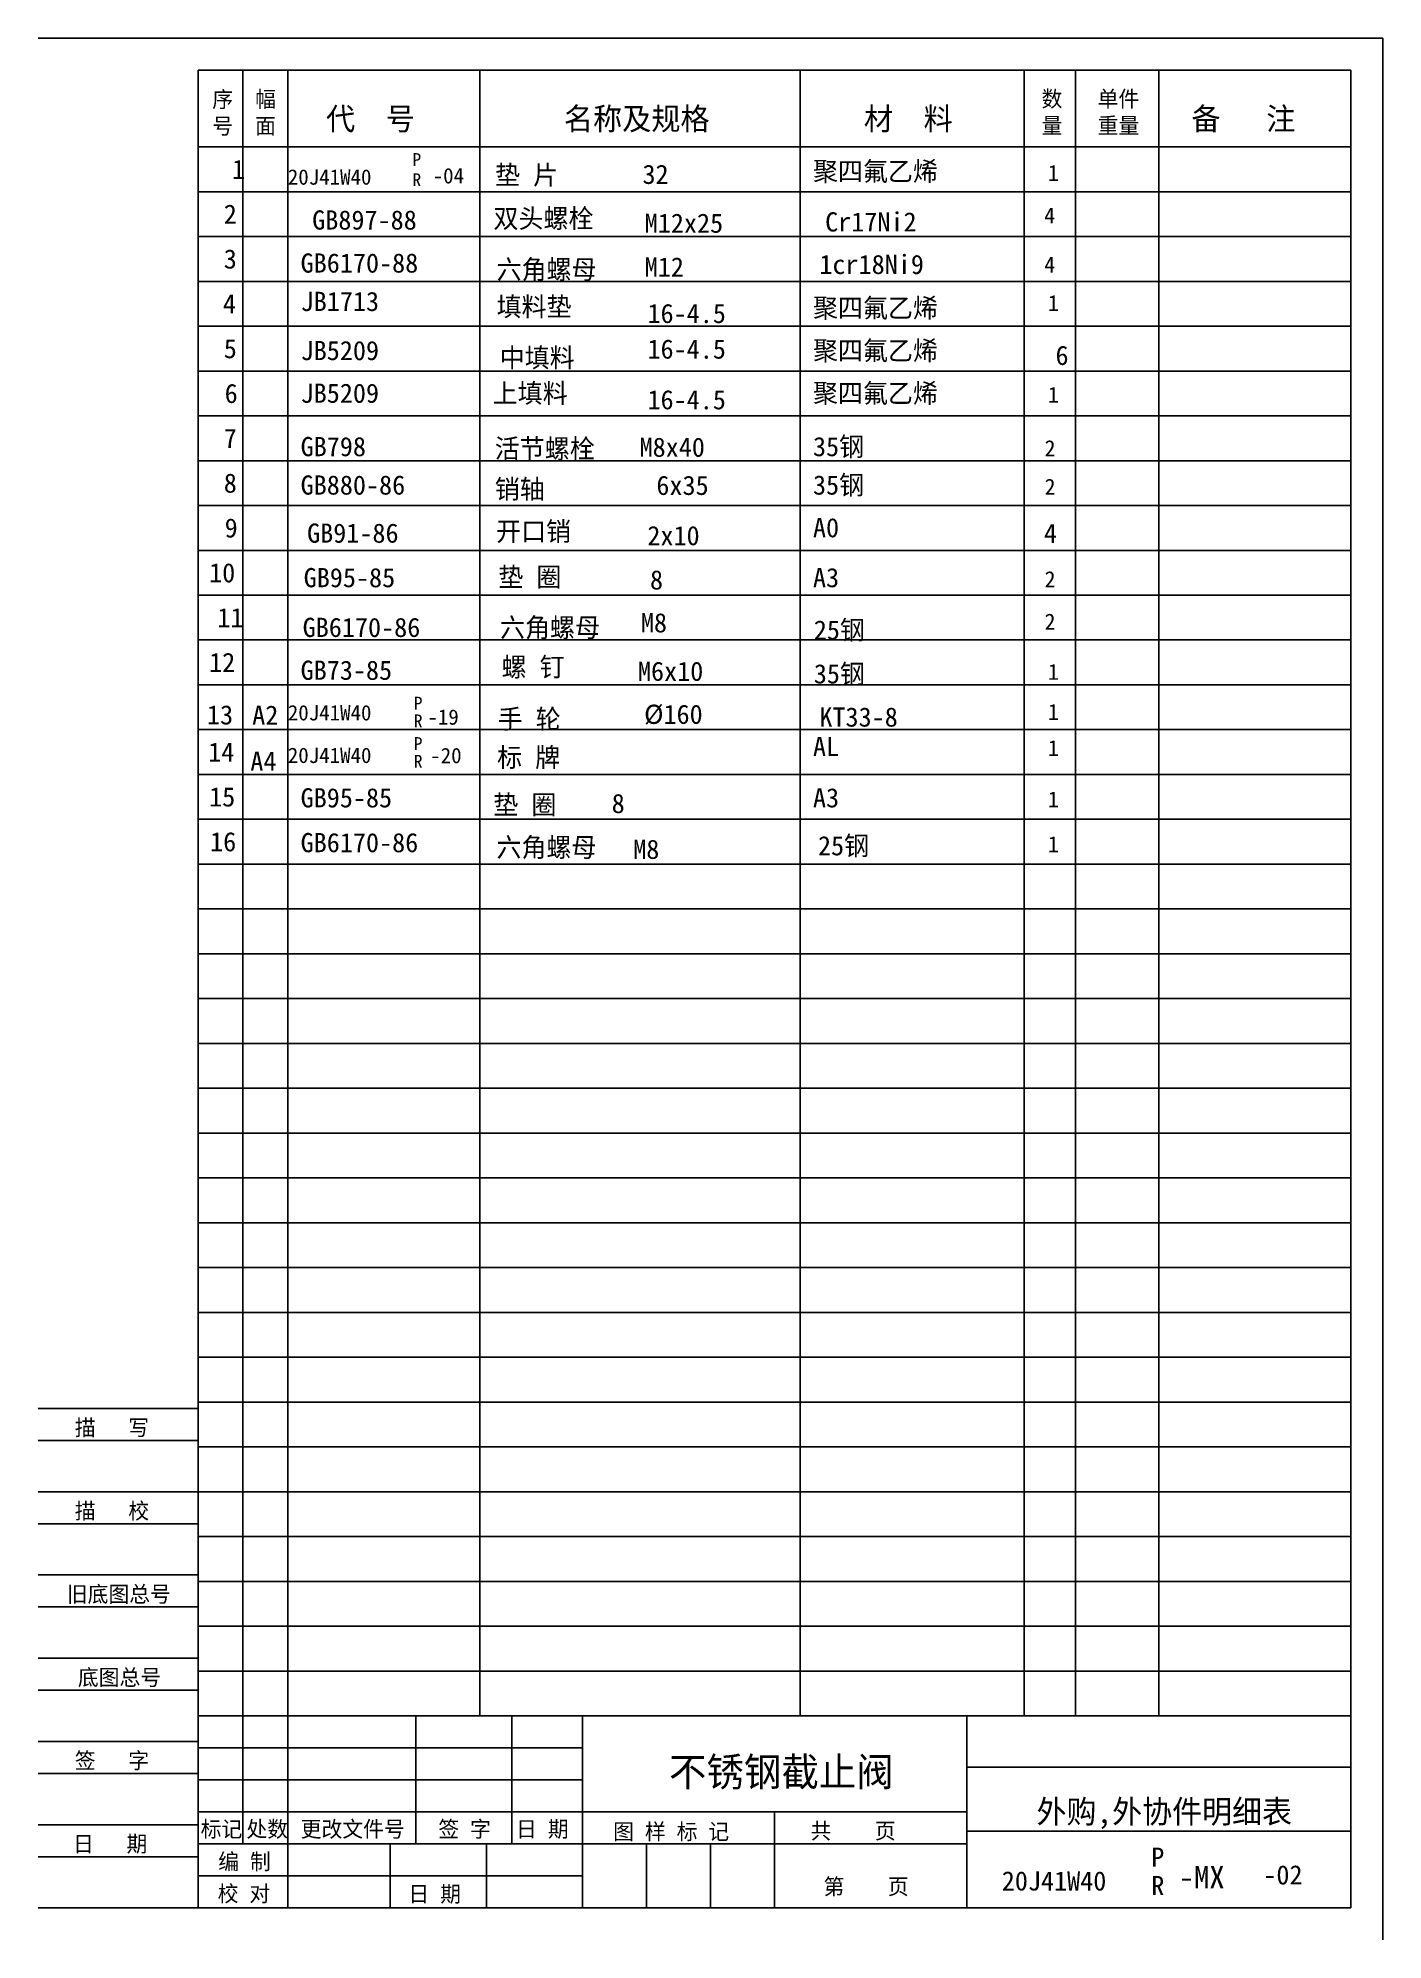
# Model space of a CAD drawing. Header units: metres. Extents: x 0 to 210, y 0 to 297.
import ezdxf

# ---------------------------------------------------------------- set-up
doc = ezdxf.new("R2010")
doc.units = ezdxf.units.M
for name, color, linetype in [('D', 1, 'Continuous'), ('FL', 5, 'Continuous'), ('T', 7, 'Continuous'), ('TL', 4, 'Continuous')]:
    doc.layers.add(name, color=color, linetype=linetype)

msp = doc.modelspace()

# ---------------------------------------------------------------- linework, layer by layer
at = {"layer": 'FL'}
for p, q in [((210, 297), (0, 297)), ((210, 297), (0, 297)), ((210, 297), (0, 297)), ((210, 0), (210, 297)), ((210, 0), (210, 297)), ((210, 0), (210, 297)), ((205, 273), (25, 273)), ((205, 273), (25, 273)), ((205, 273), (25, 273)), ((205, 266), (25, 266)), ((205, 266), (25, 266)), ((205, 266), (25, 266)), ((205, 259), (25, 259)), ((205, 259), (25, 259)), ((205, 259), (25, 259)), ((205, 252), (25, 252)), ((205, 252), (25, 252)), ((205, 252), (25, 252)), ((205, 245), (25, 245)), ((205, 245), (25, 245)), ((205, 245), (25, 245)), ((205, 238), (25, 238)), ((205, 238), (25, 238)), ((205, 238), (25, 238)), ((205, 231), (25, 231)), ((205, 231), (25, 231)), ((205, 231), (25, 231)), ((205, 224), (25, 224)), ((205, 224), (25, 224)), ((205, 224), (25, 224)), ((205, 217), (25, 217)), ((205, 217), (25, 217)), ((205, 217), (25, 217)), ((205, 210), (25, 210)), ((205, 210), (25, 210)), ((205, 210), (25, 210)), ((205, 203), (25, 203)), ((205, 203), (25, 203)), ((205, 203), (25, 203)), ((205, 196), (25, 196)), ((205, 196), (25, 196)), ((205, 196), (25, 196)), ((205, 189), (25, 189)), ((205, 189), (25, 189)), ((205, 189), (25, 189)), ((205, 182), (25, 182)), ((205, 182), (25, 182)), ((205, 182), (25, 182)), ((205, 175), (25, 175)), ((205, 175), (25, 175)), ((205, 175), (25, 175)), ((205, 168), (25, 168)), ((205, 168), (25, 168)), ((205, 168), (25, 168)), ((205, 161), (25, 161)), ((205, 161), (25, 161)), ((205, 161), (25, 161)), ((205, 154), (25, 154)), ((205, 154), (25, 154)), ((205, 154), (25, 154)), ((205, 147), (25, 147)), ((205, 147), (25, 147)), ((205, 147), (25, 147)), ((205, 140), (25, 140)), ((205, 140), (25, 140)), ((205, 140), (25, 140)), ((205, 133), (25, 133)), ((205, 133), (25, 133)), ((205, 133), (25, 133)), ((205, 126), (25, 126)), ((205, 126), (25, 126)), ((205, 126), (25, 126)), ((205, 119), (25, 119)), ((205, 119), (25, 119)), ((205, 119), (25, 119)), ((205, 112), (25, 112)), ((205, 112), (25, 112)), ((205, 112), (25, 112)), ((205, 105), (25, 105)), ((205, 105), (25, 105)), ((205, 105), (25, 105)), ((205, 98), (25, 98)), ((205, 98), (25, 98)), ((205, 98), (25, 98)), ((205, 91), (25, 91)), ((205, 91), (25, 91)), ((205, 91), (25, 91)), ((205, 84), (25, 84)), ((205, 84), (25, 84)), ((205, 84), (25, 84)), ((0, 78), (25, 78)), ((0, 78), (25, 78)), ((0, 78), (25, 78)), ((205, 77), (25, 77)), ((205, 77), (25, 77)), ((205, 77), (25, 77)), ((0, 70), (25, 70)), ((0, 70), (25, 70)), ((0, 70), (25, 70)), ((205, 70), (25, 70)), ((205, 70), (25, 70)), ((205, 70), (25, 70)), ((0, 65), (25, 65)), ((0, 65), (25, 65)), ((0, 65), (25, 65)), ((205, 63), (25, 63)), ((205, 63), (25, 63)), ((205, 63), (25, 63)), ((0, 57), (25, 57)), ((0, 57), (25, 57)), ((0, 57), (25, 57)), ((205, 56), (25, 56)), ((205, 56), (25, 56)), ((205, 56), (25, 56)), ((0, 52), (25, 52)), ((0, 52), (25, 52)), ((0, 52), (25, 52)), ((205, 49), (25, 49)), ((205, 49), (25, 49)), ((205, 49), (25, 49)), ((0, 44), (25, 44)), ((0, 44), (25, 44)), ((0, 44), (25, 44)), ((205, 42), (25, 42)), ((205, 42), (25, 42)), ((205, 42), (25, 42)), ((0, 39), (25, 39)), ((0, 39), (25, 39)), ((0, 39), (25, 39)), ((0, 31), (25, 31)), ((0, 31), (25, 31)), ((0, 31), (25, 31)), ((25, 30), (85, 30)), ((25, 30), (85, 30)), ((25, 30), (85, 30)), ((0, 26), (25, 26)), ((0, 26), (25, 26)), ((0, 26), (25, 26)), ((25, 25), (85, 25)), ((25, 25), (85, 25)), ((25, 25), (85, 25)), ((0, 18), (25, 18)), ((0, 18), (25, 18)), ((0, 18), (25, 18)), ((25, 20), (85, 20)), ((25, 20), (85, 20)), ((25, 20), (85, 20)), ((39, 15), (39, 5)), ((39, 15), (39, 5)), ((39, 15), (39, 5)), ((70, 5), (70, 15)), ((70, 5), (70, 15)), ((70, 5), (70, 15)), ((115, 15), (145, 15)), ((115, 15), (145, 15)), ((115, 15), (145, 15)), ((0, 13), (25, 13)), ((0, 13), (25, 13)), ((0, 13), (25, 13)), ((25, 10), (85, 10)), ((25, 10), (85, 10)), ((25, 10), (85, 10))]:
    msp.add_line(p, q, dxfattribs=at)
at = {"layer": 'TL'}
for p, q in [((25, 5), (25, 292)), ((25, 5), (25, 292)), ((25, 5), (25, 292)), ((205, 292), (25, 292)), ((205, 292), (25, 292)), ((205, 292), (25, 292)), ((32, 35), (32, 292)), ((32, 35), (32, 292)), ((32, 35), (32, 292)), ((39, 35), (39, 292)), ((39, 35), (39, 292)), ((39, 35), (39, 292)), ((69, 35), (69, 292)), ((69, 35), (69, 292)), ((69, 35), (69, 292)), ((119, 35), (119, 292)), ((119, 35), (119, 292)), ((119, 35), (119, 292)), ((154, 35), (154, 292)), ((154, 35), (154, 292)), ((154, 35), (154, 292)), ((162, 35), (162, 292)), ((162, 35), (162, 292)), ((162, 35), (162, 292)), ((175, 35), (175, 292)), ((175, 35), (175, 292)), ((175, 35), (175, 292)), ((205, 5), (205, 292)), ((205, 5), (205, 292)), ((205, 5), (205, 292)), ((205, 280), (25, 280)), ((205, 280), (25, 280)), ((205, 280), (25, 280)), ((0, 83), (25, 83)), ((0, 83), (25, 83)), ((0, 83), (25, 83)), ((205, 35), (25, 35)), ((205, 35), (25, 35)), ((205, 35), (25, 35)), ((32, 15), (32, 35)), ((32, 15), (32, 35)), ((32, 15), (32, 35)), ((39, 15), (39, 35)), ((39, 15), (39, 35)), ((39, 15), (39, 35)), ((59, 15), (59, 35)), ((59, 15), (59, 35)), ((59, 15), (59, 35)), ((74, 15), (74, 35)), ((74, 15), (74, 35)), ((74, 15), (74, 35)), ((85, 5), (85, 35)), ((85, 5), (85, 35)), ((85, 5), (85, 35)), ((145, 5), (145, 35)), ((145, 5), (145, 35)), ((145, 5), (145, 35)), ((145, 27), (205, 27)), ((145, 27), (205, 27)), ((145, 27), (205, 27)), ((85, 20), (145, 20)), ((85, 20), (145, 20)), ((85, 20), (145, 20)), ((115, 5), (115, 20)), ((115, 5), (115, 20)), ((115, 5), (115, 20)), ((115, 15), (25, 15)), ((115, 15), (25, 15)), ((115, 15), (25, 15)), ((55, 5), (55, 15)), ((55, 5), (55, 15)), ((55, 5), (55, 15)), ((95, 5), (95, 15)), ((95, 5), (95, 15)), ((95, 5), (95, 15)), ((105, 5), (105, 15)), ((105, 5), (105, 15)), ((105, 5), (105, 15)), ((145, 17), (205, 17)), ((145, 17), (205, 17)), ((145, 17), (205, 17)), ((0, 5), (205, 5)), ((0, 5), (205, 5)), ((0, 5), (205, 5))]:
    msp.add_line(p, q, dxfattribs=at)

# ---------------------------------------------------------------- texts
at = {"layer": 'D'}
for s, height, p in [('1', 3, (30.29, 275)), ('20J41W40', 2.4, (39, 274.1)), ('P', 2, (58.46, 277.03)), ('-04', 2.4, (61.62, 274.3)), ('垫 片', 3, (71.36, 274.11)), ('32', 3, (94.38, 274.22)), ('聚四氟乙烯', 3, (121, 274.69)), ('1', 2.5, (157.7, 274.69)), ('R', 2, (58.46, 273.87)), ('2', 3, (29, 268)), ('双头螺栓', 3, (71.12, 267.34)), ('4', 2.5, (157.11, 268.04)), ('GB897-88', 3, (42.81, 267.09)), ('M12x25', 3, (94.73, 266.59)), ('Cr17Ni2', 3, (122.9, 266.79)), ('3', 3, (29, 261)), ('GB6170-88', 3, (41, 260.37)), ('六角螺母', 3, (71.6, 259.37)), ('M12', 3, (94.73, 259.75)), ('1cr18Ni9', 3, (122, 260.15)), ('4', 2.5, (157.11, 260.37)), ('4', 3, (28.86, 254)), ('JB1713', 3, (41, 254.37)), ('填料垫', 3, (71.6, 253.56)), ('16-4.5', 3, (95.16, 252.49)), ('聚四氟乙烯', 3, (121, 253.35)), ('1', 2.5, (157.7, 254.37)), ('5', 3, (29, 247)), ('JB5209', 3, (41, 246.7)), ('16-4.5', 3, (95.16, 246.93)), ('聚四氟乙烯', 3, (121, 246.7)), ('中填料', 3, (72.09, 245.59)), ('6', 3, (158.87, 245.95)), ('6', 3, (29.14, 240)), ('JB5209', 3, (41, 240.04)), ('上填料', 3, (71, 240.04)), ('16-4.5', 3, (95.16, 239.02)), ('聚四氟乙烯', 3, (121, 240.04)), ('1', 2.5, (157.7, 240.04)), ('7', 3, (29, 233)), ('GB798', 3, (41, 231.7)), ('活节螺栓', 3, (71.32, 231.4)), ('35钢', 3, (121, 231.7)), ('M8x40', 3, (93.92, 231.61)), ('2', 2.5, (157.17, 231.7)), ('8', 3, (29, 226)), ('GB880-86', 3, (41, 225.7)), ('35钢', 3, (121, 225.7)), ('销轴', 3, (71.32, 225.07)), ('6x35', 3, (96.55, 225.65)), ('2', 2.5, (157.17, 225.68)), ('9', 3, (29.14, 219)), ('GB91-86', 3, (42.01, 218.19)), ('开口销', 3, (71.52, 218.47)), ('2x10', 3, (95.14, 217.8)), ('A0', 3, (121, 219.04)), ('4', 3, (157.05, 218.16)), ('10', 3, (26.71, 212)), ('GB95-85', 3, (41.48, 211.24)), ('垫 圈', 3, (71.87, 211.32)), ('8', 3, (95.55, 210.89)), ('A3', 3, (121, 211.24)), ('2', 2.5, (157.17, 211.24)), ('11', 3, (28, 205)), ('GB6170-86', 3, (41.32, 203.47)), ('六角螺母', 3, (72.14, 203.45)), ('M8', 3, (94.13, 204.19)), ('25钢', 3, (121.13, 203.06)), ('2', 2.5, (157.17, 204.62)), ('12', 3, (26.71, 198)), ('GB73-85', 3, (41, 196.78)), ('螺 钉', 3, (72.38, 197.29)), ('M6x10', 3, (93.67, 196.62)), ('35钢', 3, (121.13, 196.22)), ('1', 2.5, (157.7, 196.78)), ('P', 2, (58.67, 192.14)), ('13', 3, (26.38, 189.81)), ('A2', 3, (33.44, 189.77)), ('20J41W40', 2.4, (39, 190.44)), ('R', 2, (58.67, 189.37)), ('-19', 2.4, (60.8, 189.77)), ('手 轮', 3, (71.77, 189.17)), ('%%c160', 3, (94.63, 189.9)), ('KT33-8', 3, (122, 189.47)), ('1', 2.5, (157.7, 190.52)), ('P', 2, (58.67, 185.83)), ('AL', 3, (121, 184.87)), ('1', 2.5, (157.7, 184.87)), ('14', 3, (26.57, 184)), ('A4', 3, (33.15, 182.57)), ('20J41W40', 2.4, (39, 183.79)), ('R', 2, (58.67, 183.06)), ('-20', 2.4, (61.24, 183.76)), ('标 牌 ', 3, (71.68, 183.18)), ('15', 3, (26.71, 177)), ('GB95-85', 3, (41, 176.86)), ('垫 圈', 3, (71.09, 175.77)), ('8', 3, (89.57, 175.97)), ('A3', 3, (121, 176.86)), ('1', 2.5, (157.7, 176.86)), ('16', 3, (26.86, 170)), ('GB6170-86', 3, (41, 169.86)), ('六角螺母', 3, (71.58, 169.13)), ('25钢', 3, (121.78, 169.37)), ('1', 2.5, (157.7, 169.86)), ('M8', 3, (92.93, 168.82)), ('不锈钢截止阀', 4.5, (98.52, 24)), ('外购,外协件明细表', 3.6, (155.91, 18.25)), ('P', 3, (173.82, 11.43)), ('20J41W40', 3, (150.48, 7.72)), ('R', 3, (173.82, 7)), ('-MX', 3.5, (178.13, 8.07)), ('-02', 3, (191.32, 8.67))]:
    msp.add_text(s, height=height, dxfattribs=at).set_placement(p)
at = {"layer": 'T'}
for s, height, p in [('序', 2.5, (27.21, 286.18)), ('序', 2.5, (27.21, 286.18)), ('序', 2.5, (27.21, 286.18)), ('幅', 2.5, (33.9, 286.21)), ('幅', 2.5, (33.9, 286.21)), ('幅', 2.5, (33.9, 286.21)), ('数', 2.5, (156.7, 286.26)), ('数', 2.5, (156.7, 286.26)), ('数', 2.5, (156.7, 286.26)), ('单件', 2.5, (165.45, 286.26)), ('单件', 2.5, (165.45, 286.26)), ('单件', 2.5, (165.45, 286.26)), ('代  号', 3.5, (44.97, 282.64)), ('代  号', 3.5, (44.97, 282.64)), ('代  号', 3.5, (44.97, 282.64)), ('名称及规格', 3.5, (82.11, 282.64)), ('名称及规格', 3.5, (82.11, 282.64)), ('名称及规格', 3.5, (82.11, 282.64)), ('材  料', 3.5, (128.96, 282.64)), ('材  料', 3.5, (128.96, 282.64)), ('材  料', 3.5, (128.96, 282.64)), ('备   注', 3.5, (180.09, 282.64)), ('备   注', 3.5, (180.09, 282.64)), ('备   注', 3.5, (180.09, 282.64)), ('号', 2.5, (27.21, 282.02)), ('号', 2.5, (27.21, 282.02)), ('号', 2.5, (27.21, 282.02)), ('面', 2.5, (33.9, 282.04)), ('面', 2.5, (33.9, 282.04)), ('面', 2.5, (33.9, 282.04)), ('量', 2.5, (156.7, 282.09)), ('量', 2.5, (156.7, 282.09)), ('量', 2.5, (156.7, 282.09)), ('重量', 2.5, (165.45, 282.09)), ('重量', 2.5, (165.45, 282.09)), ('重量', 2.5, (165.45, 282.09)), ('描   写', 2.5, (5.74, 78.76)), ('描   写', 2.5, (5.74, 78.76)), ('描   写', 2.5, (5.74, 78.76)), ('描   校', 2.5, (5.74, 65.76)), ('描   校', 2.5, (5.74, 65.76)), ('描   校', 2.5, (5.74, 65.76)), ('旧底图总号', 2.5, (4.49, 52.76)), ('旧底图总号', 2.5, (4.49, 52.76)), ('旧底图总号', 2.5, (4.49, 52.76)), ('底图总号', 2.5, (6.22, 39.76)), ('底图总号', 2.5, (6.22, 39.76)), ('底图总号', 2.5, (6.22, 39.76)), ('签   字', 2.5, (5.74, 26.76)), ('签   字', 2.5, (5.74, 26.76)), ('签   字', 2.5, (5.74, 26.76)), ('标记', 2.5, (25.39, 16.07)), ('标记', 2.5, (25.39, 16.07)), ('标记', 2.5, (25.39, 16.07)), ('处数', 2.5, (32.54, 16.07)), ('处数', 2.5, (32.54, 16.07)), ('处数', 2.5, (32.54, 16.07)), ('更改文件号', 2.5, (41.01, 16.07)), ('更改文件号', 2.5, (41.01, 16.07)), ('更改文件号', 2.5, (41.01, 16.07)), ('签 字', 2.5, (62.5, 16.07)), ('签 字', 2.5, (62.5, 16.07)), ('签 字', 2.5, (62.5, 16.07)), ('日 期', 2.5, (74.64, 16.07)), ('日 期', 2.5, (74.64, 16.07)), ('日 期', 2.5, (74.64, 16.07)), ('图 样 标 记', 2.5, (89.81, 15.68)), ('图 样 标 记', 2.5, (89.81, 15.68)), ('图 样 标 记', 2.5, (89.81, 15.68)), (' 共    页', 2.5, (118.92, 15.79)), (' 共    页', 2.5, (118.92, 15.79)), (' 共    页', 2.5, (118.92, 15.79)), ('日   期', 2.5, (5.45, 13.76)), ('日   期', 2.5, (5.45, 13.76)), ('日   期', 2.5, (5.45, 13.76)), ('编 制', 2.5, (28.14, 10.99)), ('编 制', 2.5, (28.14, 10.99)), ('编 制', 2.5, (28.14, 10.99)), ('第    页', 2.5, (122.65, 7.1)), ('第    页', 2.5, (122.65, 7.1)), ('第    页', 2.5, (122.65, 7.1)), ('校 对', 2.5, (28.05, 5.99)), ('校 对', 2.5, (28.05, 5.99)), ('校 对', 2.5, (28.05, 5.99)), ('日 期', 2.5, (57.84, 5.93)), ('日 期', 2.5, (57.84, 5.93)), ('日 期', 2.5, (57.84, 5.93))]:
    msp.add_text(s, height=height, dxfattribs=at).set_placement(p)

doc.saveas('drawing.dxf')
